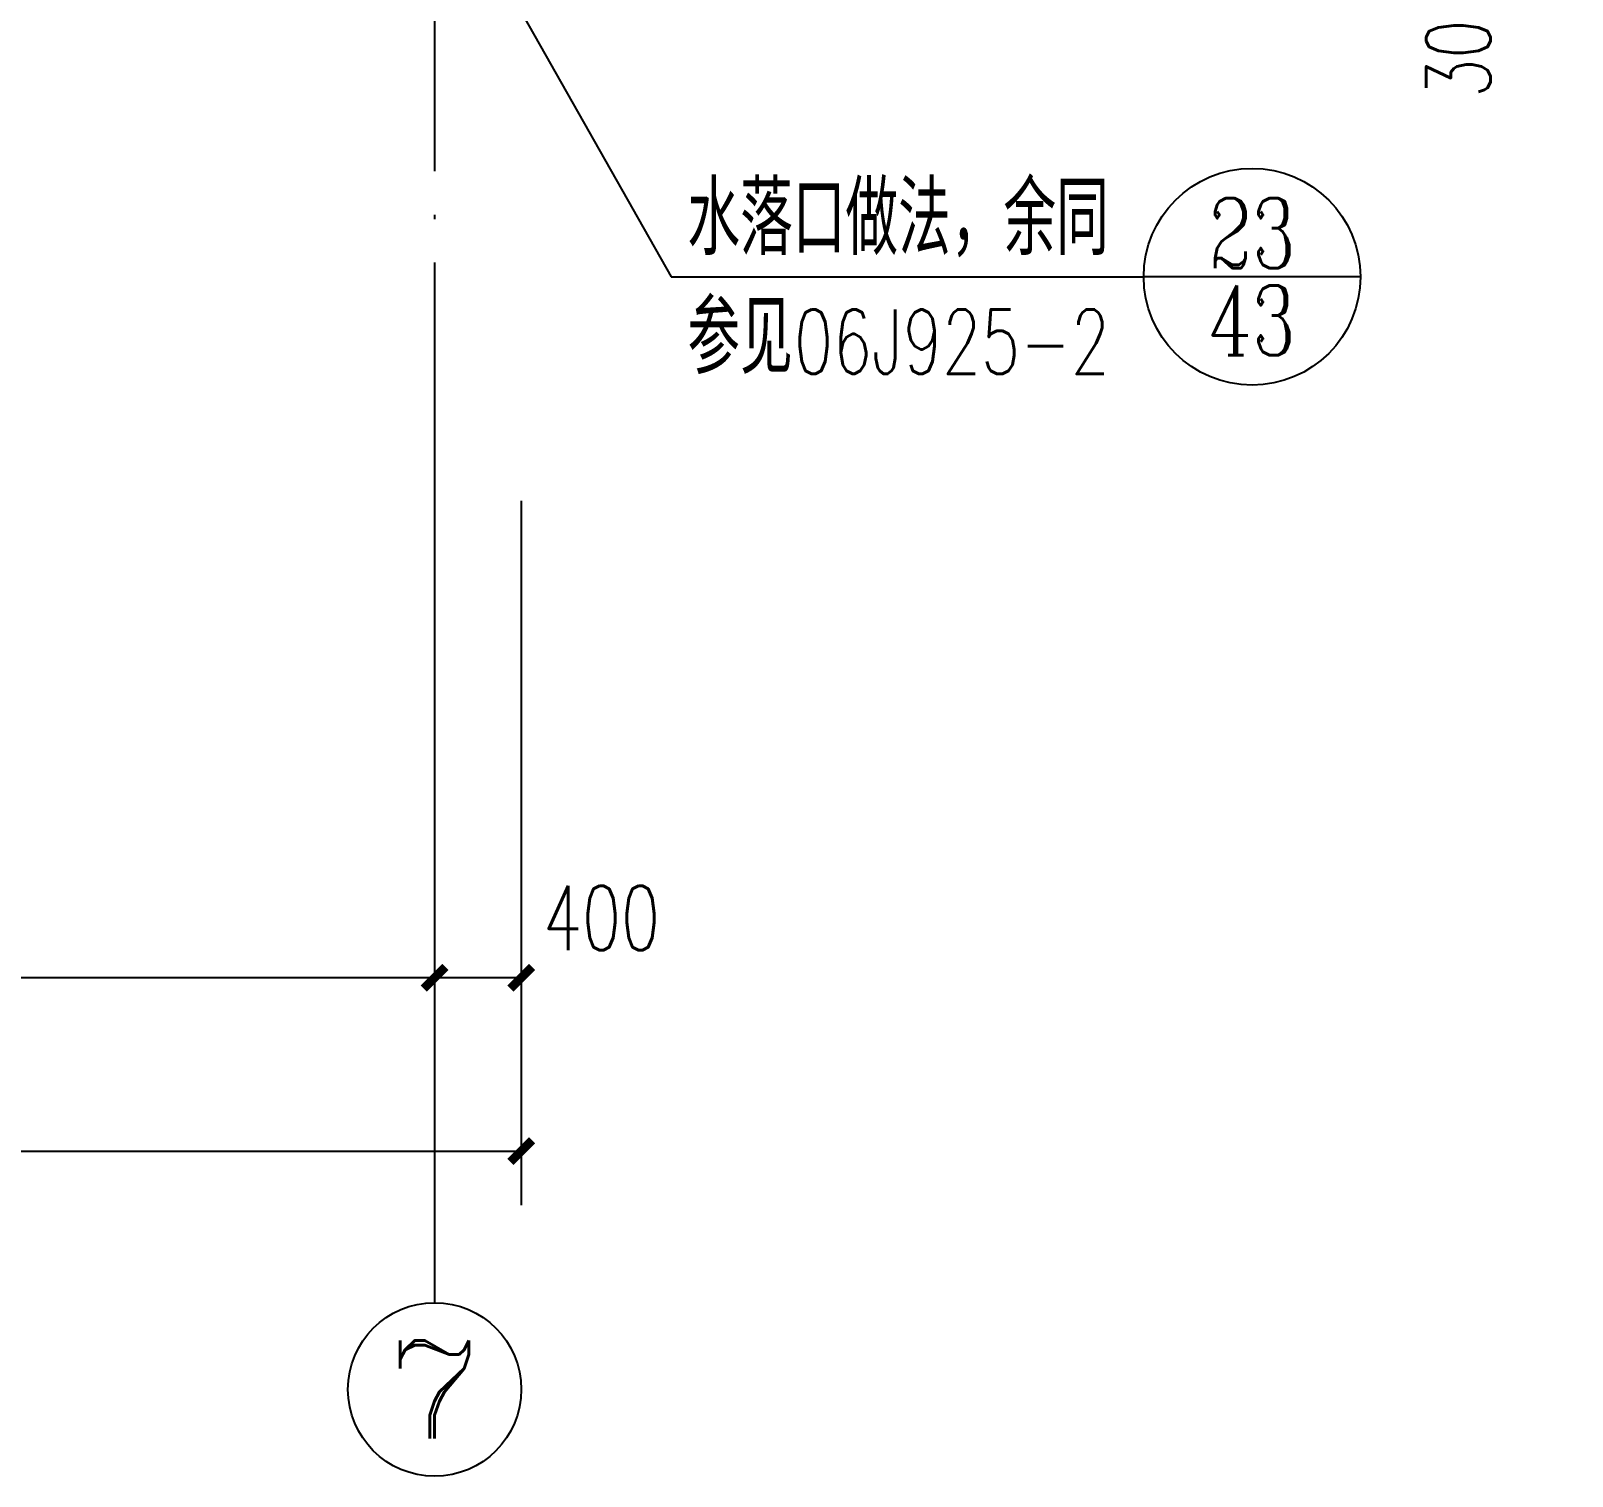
# Model space of a CAD drawing. Extents: x 4414382 to 4540065, y -615151 to -235742.
# Drawn here: x 4512660 to 4519773, y -472427 to -465759 of the extents above; entities that cross this region are included whole.
import ezdxf
from ezdxf.enums import TextEntityAlignment as Align

# ---------------------------------------------------------------- set-up
doc = ezdxf.new("R2010")
doc.units = 0
doc.header["$LTSCALE"] = 1000
doc.header["$MEASUREMENT"] = 0
doc.linetypes.add('DOTE', pattern=[2.42, 2, -0.2, 0.02, -0.2])
doc.layers.get('0').update_dxf_attribs({"linetype": 'CONTINUOUS'})
doc.layers.get('Defpoints').update_dxf_attribs({"linetype": 'CONTINUOUS'})
for name, color, linetype in [('AXIS', 3, 'CONTINUOUS'), ('AXIS_TEXT', 7, 'CONTINUOUS'), ('DIM_IDEN', 3, 'CONTINUOUS'), ('DOTE', 252, 'CONTINUOUS'), ('PUB_TEXT', 7, 'CONTINUOUS')]:
    doc.layers.add(name, color=color, linetype=linetype)
doc.styles.add('_TCH_AXIS', font='COMPLEX', dxfattribs={"bigfont": 'GBCBIG'})
doc.styles.add('_TCH_DIM', font='SIMPLEX', dxfattribs={"bigfont": 'GBCBIG'})
doc.styles.add('_TCH_DIM_T3', font='SIMPLEX', dxfattribs={"width": 0.705882, "bigfont": 'GBCBIG'})
doc.styles.add('_TCH_LABEL', font='COMPLEX', dxfattribs={"bigfont": 'GBCBIG'})
doc.styles.add('COMPLEX', font='COMPLEX')
doc.dimstyles.new('_TCH_ARCH&&100', dxfattribs={"dimtxt": 297.5, "dimasz": 100, "dimexe": 250, "dimexo": 300, "dimgap": 126.25, "dimtad": 1, "dimdec": 0, "dimzin": 0, "dimdsep": 46, "dimtxsty": '_TCH_DIM_T3', "dimblk": 'ARCHTICK', "dimcen": 0.09, "dimclrt": 7, "dimazin": 2, "dimtfac": 1, "dimtdec": 0, "dimtix": 1, "dimtmove": 2, "dimatfit": 3, "dimfxl": 0, "dimtolj": 1, "dimtzin": 0, "dimarcsym": 0})

# ---------------------------------------------------------------- blocks, each defined once
blk = doc.blocks.new('_ArchTick')
at = {"color": 0, "linetype": 'ByBlock', "const_width": 0.4}
blk.add_lwpolyline([(-0.5, -0.5), (0.5, 0.5)], dxfattribs=at)
blk = doc.blocks.new('*D264')
at = {"layer": 'AXIS', "color": 0, "lineweight": -2}
for p, q in [((4517323.1, -465127), (4519773.1, -465127)), ((4519523.1, -465427), (4519523.1, -465127)), ((4517323.1, -465427), (4519773.1, -465427))]:
    blk.add_line(p, q, dxfattribs=at)
at = {"layer": 'Defpoints', "color": 0}
for p in [(4517023.1, -465127), (4519523.1, -465127), (4517023.1, -465427)]:
    blk.add_point(p, dxfattribs=at)
at = {"layer": 'AXIS', "color": 0, "lineweight": -2, "xscale": 100, "yscale": 100, "zscale": 100}
for p, rotation in [((4519523.1, -465127), 90), ((4519523.1, -465427), 270)]:
    blk.add_blockref('_ArchTick', p, dxfattribs=dict(at, rotation=rotation))
at = {"layer": 'AXIS', "color": 7, "insert": (4519248.1, -465797), "char_height": 297.5, "attachment_point": 5, "rotation": 90, "style": '_TCH_DIM_T3'}
blk.add_mtext('\\A1;300', dxfattribs=at)
blk = doc.blocks.new('*D285')
at = {"layer": 'AXIS', "color": 0, "lineweight": -2}
for p, q in [((4506523.1, -467927), (4506523.1, -470377)), ((4514523.1, -467927), (4514523.1, -470377)), ((4506523.1, -470127), (4514523.1, -470127))]:
    blk.add_line(p, q, dxfattribs=at)
at = {"layer": 'Defpoints', "color": 0}
for p in [(4506523.1, -467627), (4514523.1, -467627), (4514523.1, -470127)]:
    blk.add_point(p, dxfattribs=at)
at = {"layer": 'AXIS', "color": 0, "lineweight": -2, "xscale": 100, "yscale": 100, "zscale": 100, "rotation": 180}
blk.add_blockref('_ArchTick', (4506523.1, -470127), dxfattribs=at)
at = {"layer": 'AXIS', "color": 0, "lineweight": -2, "xscale": 100, "yscale": 100, "zscale": 100}
blk.add_blockref('_ArchTick', (4514523.1, -470127), dxfattribs=at)
at = {"layer": 'AXIS', "color": 7, "insert": (4510523.1, -469852), "char_height": 297.5, "attachment_point": 5, "style": '_TCH_DIM_T3'}
blk.add_mtext('\\A1;8000', dxfattribs=at)
blk = doc.blocks.new('*D286')
at = {"layer": 'AXIS', "color": 0, "lineweight": -2}
for p, q in [((4514523.1, -467927), (4514523.1, -470377)), ((4514923.1, -467927), (4514923.1, -470377)), ((4514523.1, -470127), (4514923.1, -470127))]:
    blk.add_line(p, q, dxfattribs=at)
at = {"layer": 'Defpoints', "color": 0}
for p in [(4514523.1, -467627), (4514923.1, -467627), (4514923.1, -470127)]:
    blk.add_point(p, dxfattribs=at)
at = {"layer": 'AXIS', "color": 0, "lineweight": -2, "xscale": 100, "yscale": 100, "zscale": 100, "rotation": 180}
blk.add_blockref('_ArchTick', (4514523.1, -470127), dxfattribs=at)
at = {"layer": 'AXIS', "color": 0, "lineweight": -2, "xscale": 100, "yscale": 100, "zscale": 100}
blk.add_blockref('_ArchTick', (4514923.1, -470127), dxfattribs=at)
at = {"layer": 'AXIS', "color": 7, "insert": (4515293.1, -469852), "char_height": 297.5, "attachment_point": 5, "style": '_TCH_DIM_T3'}
blk.add_mtext('\\A1;400', dxfattribs=at)
blk = doc.blocks.new('*D287')
at = {"layer": 'AXIS', "color": 0, "lineweight": -2}
for p, q in [((4466123.1, -467927), (4466123.1, -471177)), ((4514923.1, -467927), (4514923.1, -471177)), ((4466123.1, -470927), (4514923.1, -470927))]:
    blk.add_line(p, q, dxfattribs=at)
at = {"layer": 'Defpoints', "color": 0}
for p in [(4466123.1, -467627), (4514923.1, -467627), (4514923.1, -470927)]:
    blk.add_point(p, dxfattribs=at)
at = {"layer": 'AXIS', "color": 0, "lineweight": -2, "xscale": 100, "yscale": 100, "zscale": 100, "rotation": 180}
blk.add_blockref('_ArchTick', (4466123.1, -470927), dxfattribs=at)
at = {"layer": 'AXIS', "color": 0, "lineweight": -2, "xscale": 100, "yscale": 100, "zscale": 100}
blk.add_blockref('_ArchTick', (4514923.1, -470927), dxfattribs=at)
at = {"layer": 'AXIS', "color": 7, "insert": (4490523.1, -470652), "char_height": 297.5, "attachment_point": 5, "style": '_TCH_DIM_T3'}
blk.add_mtext('\\A1;48800', dxfattribs=at)
blk = doc.blocks.new('_AXISO')
blk.add_circle((0, 0), 0.5)
at = {"layer": 'AXIS_TEXT', "style": 'COMPLEX', "width": 1.041667}
blk.add_attdef('A', text='', height=0.56, dxfattribs=at).set_placement((-0.25, -0.28), (0.25, -0.28), align=Align.FIT)

msp = doc.modelspace()

# ---------------------------------------------------------------- linework, layer by layer
at = {"layer": 'AXIS', "color": 0}
msp.add_line((4514523.1, -467627), (4514523.1, -471627), dxfattribs=at)
at = {"layer": 'DIM_IDEN'}
for p, q in [((4514637.3, -465166.5), (4515614.8, -466893.5)), ((4515614.8, -466893.5), (4517795.8, -466893.5)), ((4518795.8, -466893.5), (4517795.8, -466893.5))]:
    msp.add_line(p, q, dxfattribs=at)
msp.add_circle((4518295.8, -466893.5), 500, dxfattribs=at)
at = {"layer": 'DOTE', "linetype": 'DOTE'}
msp.add_line((4514523.1, -442627), (4514523.1, -467627), dxfattribs=at)

# ---------------------------------------------------------------- block references
at = {"layer": 'AXIS', "color": 0}
ref = msp.add_blockref('_AXISO', (4514523.1, -472027), dxfattribs=dict(at, xscale=800, yscale=800, zscale=800))
ref.add_attrib('A', '7', dxfattribs={"layer": 'AXIS_TEXT', "color": 0, "height": 452.5, "style": '_TCH_AXIS', "width": 1.5}).set_placement((4514296.8, -472253.3), (4514749.3, -472253.3), align=Align.FIT)

# ---------------------------------------------------------------- texts
at = {"layer": 'PUB_TEXT', "style": '_TCH_DIM'}
for s, p in [('水落口做法，余同', (4515689.9, -466792.9)), ('参见', (4515689.9, -467341.7))]:
    msp.add_text(s, height=337.59, dxfattribs=at).set_placement(p)
at = {"layer": 'PUB_TEXT', "style": '_TCH_LABEL'}
for s, width, p, p2 in [('23', 0.772059, (4518094.5, -466853.2), (4518497, -466853.2)), ('43', 0.75, (4518094.5, -467255.7), (4518497, -467255.7))]:
    msp.add_text(s, height=321.99, dxfattribs=dict(at, width=width)).set_placement(p, p2, align=Align.FIT)
at = {"layer": 'PUB_TEXT', "style": '_TCH_DIM', "width": 0.705882}
msp.add_text('06J925-2', height=297.5, dxfattribs=at).set_placement((4516181.4, -467341.7))

# ---------------------------------------------------------------- dimensions: what is measured, and where the dimension line sits
at = {"layer": 'AXIS', "color": 0}
for base, p1, p2, angle, picture, middle in [((4519523.1, -465127), (4517023.1, -465427), (4517023.1, -465127), 90, '*D264', (4519248.1, -465797)), ((4514923.1, -470127), (4514523.1, -467627), (4514923.1, -467627), 360, '*D286', (4515293.1, -469852))]:
    dim = msp.add_linear_dim(base=base, p1=p1, p2=p2, angle=angle, dimstyle='_TCH_ARCH&&100', dxfattribs=at)
    dim.commit()
    dim.dimension.update_dxf_attribs({"geometry": picture, "text_midpoint": middle, "dimtype": 129})
for p1, p2, distance, picture, middle in [((4466123.1, -467627), (4514923.1, -467627), -3300, '*D287', (4490523.1, -470652)), ((4506523.1, -467627), (4514523.1, -467627), -2500, '*D285', (4510523.1, -469852))]:
    dim = msp.add_aligned_dim(p1=p1, p2=p2, distance=distance, dimstyle='_TCH_ARCH&&100', dxfattribs=at)
    dim.commit()
    dim.dimension.update_dxf_attribs({"geometry": picture, "text_midpoint": middle})

doc.saveas('drawing.dxf')
